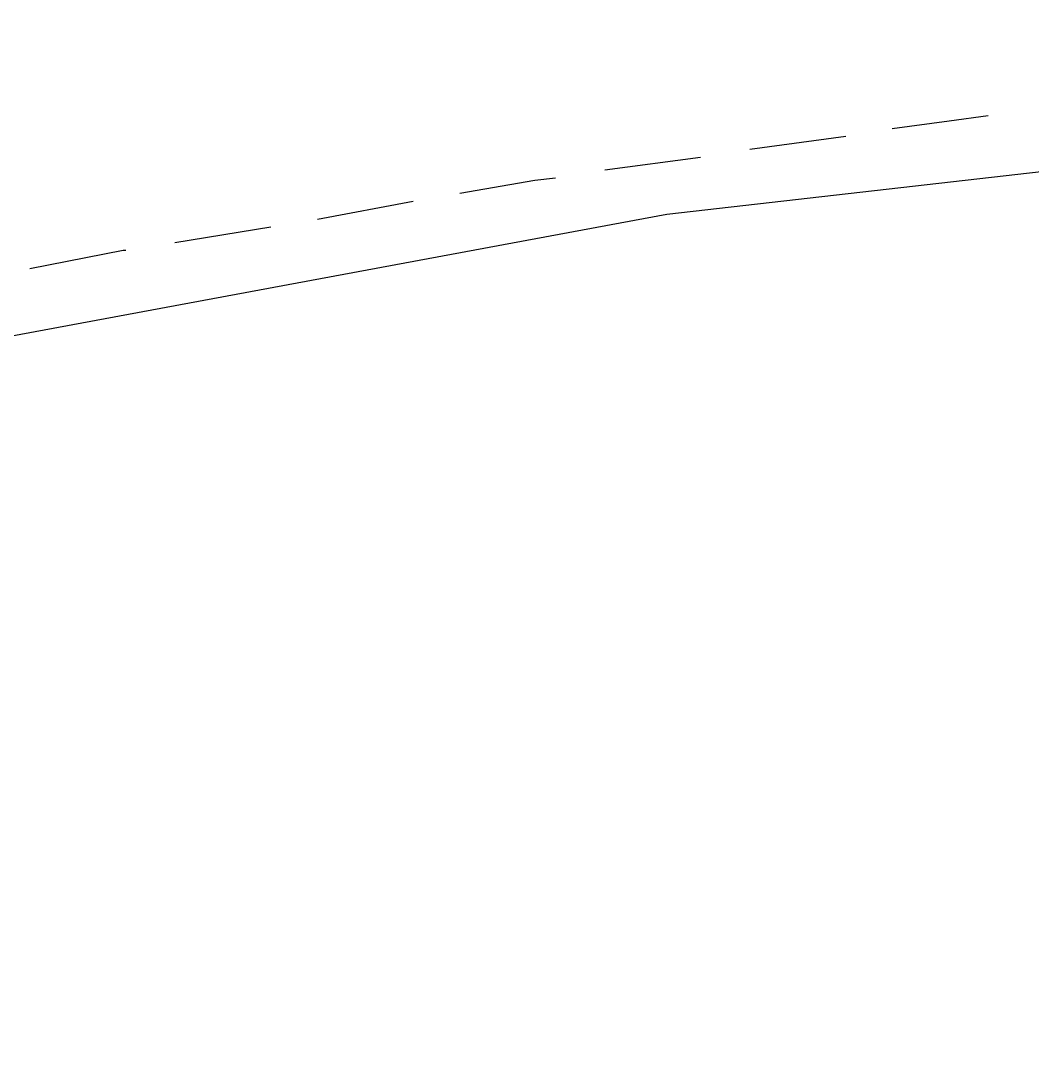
# Model space of a CAD drawing. Header units: feet. Extents: x -84 to 198, y -22 to 181.
# Drawn here: x 75.15 to 80.36, y 154.53 to 159.89 of the extents above; entities that cross this region are included whole.
import ezdxf

# ---------------------------------------------------------------- set-up
doc = ezdxf.new("R2010")
doc.units = ezdxf.units.FT
doc.layers.add('A-AREA-COMUN', color=252, linetype='CONTINUOUS')
doc.layers.add('A-LINEA', color=7, linetype='CONTINUOUS')

msp = doc.modelspace()

# ---------------------------------------------------------------- linework, layer by layer
at = {"layer": 'A-AREA-COMUN'}
msp.add_lwpolyline([(133.888, 150.7733), (131.12, 151.4133), (130.048, 151.4133), (124.512, 153.8133), (119.552, 155.5733), (114.928, 156.9422), (109.568, 158.1689), (103.76, 159.1289), (97.6, 159.7333), (90.24, 159.8933), (85.2, 159.6622), (78.48, 158.8978), (72.832, 157.8489), (66.848, 156.3378), (60.88, 154.3822), (56, 152.4089)], dxfattribs=at)
at = {"layer": 'A-LINEA'}
for p, q in [((79.4, 159.2978), (78.9067, 159.2311)), ((78.6533, 159.1911), (78.16, 159.1244)), ((77.1733, 158.9644), (76.68, 158.8711)), ((76.44, 158.8311), (75.9467, 158.7511))]:
    msp.add_line(p, q, dxfattribs=at)
for points in [[(80.1333, 159.4044), (79.9333, 159.3778), (79.64, 159.3378)], [(77.9067, 159.0844), (77.8, 159.0711), (77.4133, 159.0044)], [(75.6933, 158.7111), (75.68, 158.7111), (75.2, 158.6178)]]:
    msp.add_lwpolyline(points, dxfattribs=at)

doc.saveas('drawing.dxf')
